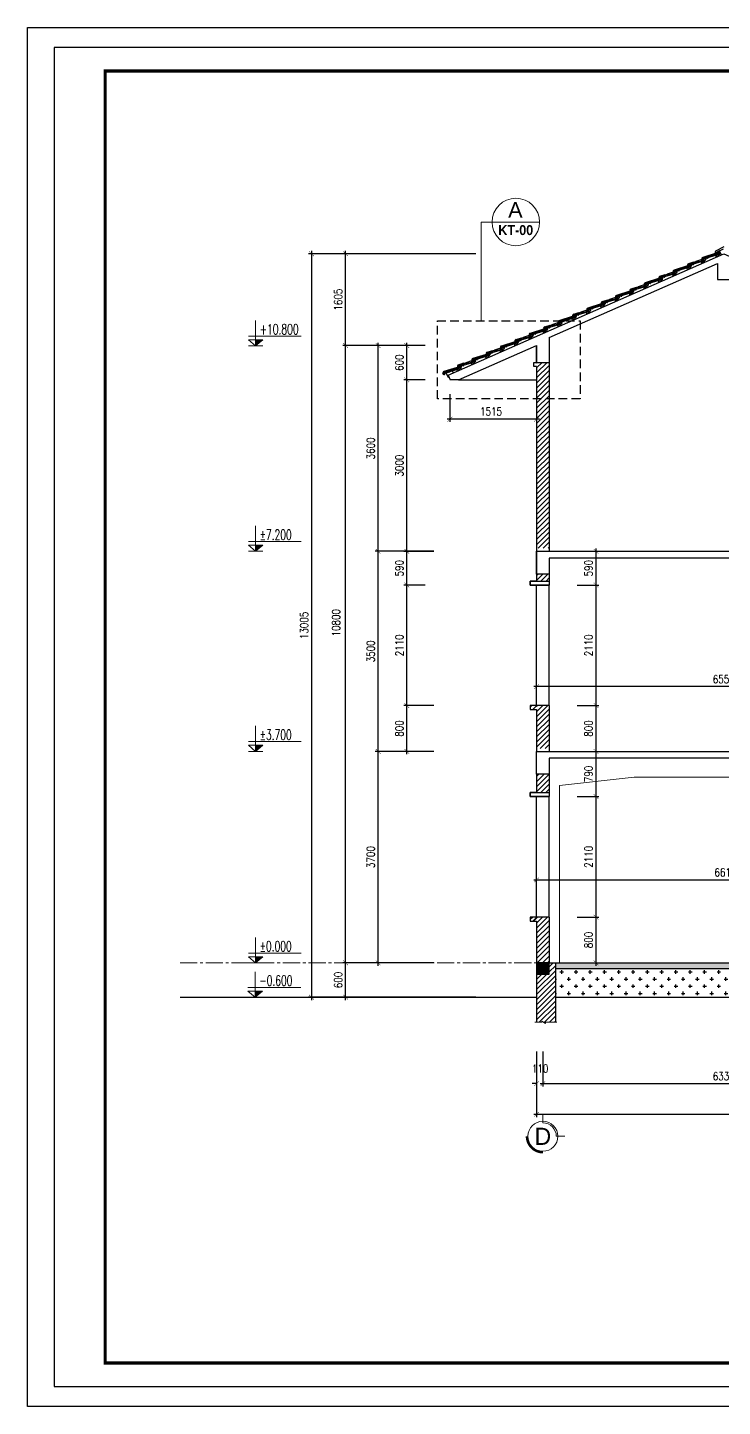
# Model space of a CAD drawing. Header units: millimetres. Extents: x -34806 to 662668, y 63228 to 99452.
# Drawn here: x 403576 to 415738, y 69332 to 93454 of the extents above; entities that cross this region are included whole.
import ezdxf
from ezdxf.enums import TextEntityAlignment as Align

# ---------------------------------------------------------------- set-up
doc = ezdxf.new("R2010")
doc.units = ezdxf.units.MM
doc.header["$LTSCALE"] = 200
doc.header["$MEASUREMENT"] = 0
doc.header["$PDMODE"] = 3
doc.header["$PDSIZE"] = 50
doc.linetypes.add('CENTER2', pattern=[1.125, 0.75, -0.125, 0.125, -0.125])
doc.linetypes.add('DASHED2', pattern=[0.375, 0.25, -0.125])
doc.layers.get('0').update_dxf_attribs({"color": 95, "linetype": 'CONTINUOUS'})
doc.layers.get('DEFPOINTS').update_dxf_attribs({"linetype": 'CONTINUOUS'})
for name, color, linetype in [('A_Walls', 1, 'CONTINUOUS'), ('DIM', 1, 'CONTINUOUS'), ('KHUNGTEN', 7, 'CONTINUOUS'), ('NET-THAY', 4, 'CONTINUOUS'), ('Net_Manh', 155, 'CONTINUOUS'), ('NOITHAT', 32, 'CONTINUOUS'), ('NT', 39, 'CONTINUOUS'), ('TEXT', 7, 'CONTINUOUS'), ('TUONG', 2, 'CONTINUOUS')]:
    doc.layers.add(name, color=color, linetype=linetype)
for name, color, linetype, lineweight in [('hacth', 251, 'CONTINUOUS', 13), ('thay', 7, 'CONTINUOUS', 18), ('tim', 254, 'CENTER2', 9)]:
    doc.layers.add(name, color=color, linetype=linetype, lineweight=lineweight)
doc.styles.add('Aria H B iso', font='VHARIALB.ttf')
doc.styles.add('Arial N  iso', font='VNARIALN.ttf')
doc.styles.add('CHU HOA Day', font='VHARIAL.ttf')
doc.styles.add('dam', font='VHAVANB.ttf', dxfattribs={"width": 0.9, "height": 450})
doc.styles.add('RomanS', font='romans.shx', dxfattribs={"width": 0.8})
doc.styles.add('Scale', font='vnsimli.shx', dxfattribs={"width": 0.65, "bigfont": 'bigfont.shx'})
doc.dimstyles.new('D1', dxfattribs={"dimtxt": 140, "dimasz": 80, "dimexe": 50, "dimexo": 0, "dimgap": 60, "dimtad": 1, "dimdec": 0, "dimzin": 0, "dimdsep": 46, "dimtxsty": 'RomanS', "dimblk1": 'ARCHTICK', "dimblk2": 'ARCHTICK', "dimsah": 1, "dimcen": 100, "dimdle": 50, "dimclrt": 7, "dimadec": 0, "dimazin": 0, "dimtfac": 0.005, "dimtdec": 0, "dimtix": 1, "dimtofl": 0, "dimtmove": 2, "dimatfit": 3, "dimldrblk": 'ARCHTICK', "dimfxl": 1, "dimtvp": 0.8, "dimtolj": 1, "dimtzin": 0, "dimarcsym": 0})
pattern_1 = [(45, (-36355.786, -336066.216), (-44.194174, 44.194174), [])]
pattern_2 = [(45, (-8110.624, -280937.32), (-44.194174, 44.194174), [])]

# ---------------------------------------------------------------- blocks, each defined once
blk = doc.blocks.new('tr')
at = {"layer": 'thay', "ltscale": 600}
for p, q in [((0, -200), (0, 0)), ((313, -513), (513, -513))]:
    blk.add_line(p, q, dxfattribs=at)
at = {"layer": 'thay', "color": 150, "ltscale": 600, "const_width": 50}
blk.add_lwpolyline([(-375, -513, 0.414214), (0, -888, 0.414214)], format="xyb", dxfattribs=at)
at = {"layer": 'thay', "ltscale": 600}
blk.add_circle((0, -513), 350, dxfattribs=at)
blk.add_arc((0, -513), 313, 0, 90, dxfattribs=at)
blk = doc.blocks.new('_ArchTick')
at = {"layer": 'DIM', "color": 150}
blk.add_lwpolyline([(0.5, 0.5, 0.133, 0, 0), (0, 0, 0, 0.133, 0), (-0.5, -0.5, 0.133, 0.133, 0)], format="xyseb", dxfattribs=at)
blk = doc.blocks.new('*D187')
at = {"layer": 'DEFPOINTS', "color": 0}
for p in [(412486, 75542), (426306, 75542), (426306, 74443)]:
    blk.add_point(p, dxfattribs=at)
at = {"layer": 'DIM', "color": 0, "lineweight": -2}
for p, q in [((412486, 75542), (412486, 74393)), ((426306, 75542), (426306, 74393)), ((412436, 74443), (426356, 74443))]:
    blk.add_line(p, q, dxfattribs=at)
at = {"layer": 'DIM', "color": 0, "lineweight": -2, "xscale": 80, "yscale": 80, "zscale": 80, "rotation": 180}
blk.add_blockref('_ArchTick', (412486, 74443), dxfattribs=at)
at = {"layer": 'DIM', "color": 0, "lineweight": -2, "xscale": 80, "yscale": 80, "zscale": 80}
blk.add_blockref('_ArchTick', (426306, 74443), dxfattribs=at)
at = {"layer": 'DIM', "color": 7, "insert": (419396, 74573), "char_height": 140, "attachment_point": 5, "style": 'RomanS'}
blk.add_mtext('\\A1;13820', dxfattribs=at)
blk = doc.blocks.new('*D188')
at = {"layer": 'DEFPOINTS', "color": 0}
for p in [(412486, 75542), (412596, 75542), (412596, 74980)]:
    blk.add_point(p, dxfattribs=at)
at = {"layer": 'DIM', "color": 0, "lineweight": -2}
for p, q in [((412486, 75542), (412486, 74930)), ((412596, 75542), (412596, 74930)), ((412486, 74980), (412406, 74980)), ((412596, 74980), (412676, 74980))]:
    blk.add_line(p, q, dxfattribs=at)
at = {"layer": 'DIM', "color": 0, "lineweight": -2, "xscale": 80, "yscale": 80, "zscale": 80}
blk.add_blockref('_ArchTick', (412486, 74980), dxfattribs=at)
at = {"layer": 'DIM', "color": 0, "lineweight": -2, "xscale": 80, "yscale": 80, "zscale": 80, "rotation": 180}
blk.add_blockref('_ArchTick', (412596, 74980), dxfattribs=at)
at = {"layer": 'DIM', "color": 7, "insert": (412548, 75242), "char_height": 140, "attachment_point": 5, "style": 'RomanS'}
blk.add_mtext('\\A1;110', dxfattribs=at)
blk = doc.blocks.new('*D191')
at = {"layer": 'DEFPOINTS', "color": 0}
for p in [(412596, 75542), (418926, 75542), (418926, 74980)]:
    blk.add_point(p, dxfattribs=at)
at = {"layer": 'DIM', "color": 0, "lineweight": -2}
for p, q in [((412596, 75542), (412596, 74930)), ((418926, 75542), (418926, 74930)), ((412546, 74980), (418976, 74980))]:
    blk.add_line(p, q, dxfattribs=at)
at = {"layer": 'DIM', "color": 0, "lineweight": -2, "xscale": 80, "yscale": 80, "zscale": 80, "rotation": 180}
blk.add_blockref('_ArchTick', (412596, 74980), dxfattribs=at)
at = {"layer": 'DIM', "color": 0, "lineweight": -2, "xscale": 80, "yscale": 80, "zscale": 80}
blk.add_blockref('_ArchTick', (418926, 74980), dxfattribs=at)
at = {"layer": 'DIM', "color": 7, "insert": (415761, 75110), "char_height": 140, "attachment_point": 5, "style": 'RomanS'}
blk.add_mtext('\\A1;6330', dxfattribs=at)
blk = doc.blocks.new('*D576')
at = {"layer": 'DEFPOINTS', "color": 0}
for p in [(419096, 78544), (412486, 78275), (419096, 78275)]:
    blk.add_point(p, dxfattribs=at)
at = {"layer": 'DIM', "color": 0, "lineweight": -2}
for p, q in [((412436, 78544), (419146, 78544)), ((412486, 78275), (412486, 78594)), ((419096, 78275), (419096, 78594))]:
    blk.add_line(p, q, dxfattribs=at)
at = {"layer": 'DIM', "color": 0, "lineweight": -2, "xscale": 80, "yscale": 80, "zscale": 80, "rotation": 180}
blk.add_blockref('_ArchTick', (412486, 78544), dxfattribs=at)
at = {"layer": 'DIM', "color": 0, "lineweight": -2, "xscale": 80, "yscale": 80, "zscale": 80}
blk.add_blockref('_ArchTick', (419096, 78544), dxfattribs=at)
at = {"layer": 'DIM', "color": 7, "insert": (415791, 78674), "char_height": 140, "attachment_point": 5, "style": 'RomanS'}
blk.add_mtext('\\A1;6610', dxfattribs=at)
blk = doc.blocks.new('*D588')
at = {"layer": 'DEFPOINTS', "color": 0}
for p in [(412486, 81925), (412486, 81715), (419036, 81715)]:
    blk.add_point(p, dxfattribs=at)
at = {"layer": 'DIM', "color": 0, "lineweight": -2}
for p, q in [((419086, 81925), (412436, 81925)), ((412486, 81715), (412486, 81975)), ((419036, 81715), (419036, 81975))]:
    blk.add_line(p, q, dxfattribs=at)
at = {"layer": 'DIM', "color": 0, "lineweight": -2, "xscale": 80, "yscale": 80, "zscale": 80, "rotation": 180}
blk.add_blockref('_ArchTick', (412486, 81925), dxfattribs=at)
at = {"layer": 'DIM', "color": 0, "lineweight": -2, "xscale": 80, "yscale": 80, "zscale": 80}
blk.add_blockref('_ArchTick', (419036, 81925), dxfattribs=at)
at = {"layer": 'DIM', "color": 7, "insert": (415761, 82055), "char_height": 140, "attachment_point": 5, "style": 'RomanS'}
blk.add_mtext('\\A1;6550', dxfattribs=at)
blk = doc.blocks.new('*D589')
at = {"layer": 'DEFPOINTS', "color": 0}
for p in [(409143, 87892), (410538, 87892), (410649, 77092)]:
    blk.add_point(p, dxfattribs=at)
at = {"layer": 'DIM', "color": 0, "lineweight": -2}
for p, q in [((410538, 87892), (409093, 87892)), ((409143, 77042), (409143, 87942)), ((410649, 77092), (409093, 77092))]:
    blk.add_line(p, q, dxfattribs=at)
at = {"layer": 'DIM', "color": 0, "lineweight": -2, "xscale": 80, "yscale": 80, "zscale": 80}
for p, rotation in [((409143, 87892), 90), ((409143, 77092), 270)]:
    blk.add_blockref('_ArchTick', p, dxfattribs=dict(at, rotation=rotation))
at = {"layer": 'DIM', "color": 7, "insert": (408975, 83042), "char_height": 140, "attachment_point": 5, "rotation": 90, "style": 'RomanS'}
blk.add_mtext('\\A1;10800', dxfattribs=at)
blk = doc.blocks.new('*D590')
at = {"layer": 'DEFPOINTS', "color": 0}
for p in [(409143, 77092), (410538, 77092), (410538, 76492)]:
    blk.add_point(p, dxfattribs=at)
at = {"layer": 'DIM', "color": 0, "lineweight": -2}
for p, q in [((410538, 77092), (409093, 77092)), ((409143, 76442), (409143, 77142)), ((410538, 76492), (409093, 76492))]:
    blk.add_line(p, q, dxfattribs=at)
at = {"layer": 'DIM', "color": 0, "lineweight": -2, "xscale": 80, "yscale": 80, "zscale": 80}
for p, rotation in [((409143, 77092), 90), ((409143, 76492), 270)]:
    blk.add_blockref('_ArchTick', p, dxfattribs=dict(at, rotation=rotation))
at = {"layer": 'DIM', "color": 7, "insert": (409013, 76792), "char_height": 140, "attachment_point": 5, "rotation": 90, "style": 'RomanS'}
blk.add_mtext('\\A1;600', dxfattribs=at)
blk = doc.blocks.new('*D591')
at = {"layer": 'DEFPOINTS', "color": 0}
for p in [(409712, 80792), (410690, 80792), (410690, 77092)]:
    blk.add_point(p, dxfattribs=at)
at = {"layer": 'DIM', "color": 0, "lineweight": -2}
for p, q in [((409712, 77042), (409712, 80842)), ((410690, 80792), (409662, 80792)), ((410690, 77092), (409662, 77092))]:
    blk.add_line(p, q, dxfattribs=at)
at = {"layer": 'DIM', "color": 0, "lineweight": -2, "xscale": 80, "yscale": 80, "zscale": 80}
for p, rotation in [((409712, 80792), 90), ((409712, 77092), 270)]:
    blk.add_blockref('_ArchTick', p, dxfattribs=dict(at, rotation=rotation))
at = {"layer": 'DIM', "color": 7, "insert": (409582, 78942), "char_height": 140, "attachment_point": 5, "rotation": 90, "style": 'RomanS'}
blk.add_mtext('\\A1;3700', dxfattribs=at)
blk = doc.blocks.new('*D592')
at = {"layer": 'DEFPOINTS', "color": 0}
for p in [(409712, 84292), (410690, 84292), (410690, 80792)]:
    blk.add_point(p, dxfattribs=at)
at = {"layer": 'DIM', "color": 0, "lineweight": -2}
for p, q in [((410690, 84292), (409662, 84292)), ((409712, 80742), (409712, 84342)), ((410690, 80792), (409662, 80792))]:
    blk.add_line(p, q, dxfattribs=at)
at = {"layer": 'DIM', "color": 0, "lineweight": -2, "xscale": 80, "yscale": 80, "zscale": 80}
for p, rotation in [((409712, 84292), 90), ((409712, 80792), 270)]:
    blk.add_blockref('_ArchTick', p, dxfattribs=dict(at, rotation=rotation))
at = {"layer": 'DIM', "color": 7, "insert": (409582, 82542), "char_height": 140, "attachment_point": 5, "rotation": 90, "style": 'RomanS'}
blk.add_mtext('\\A1;3500', dxfattribs=at)
blk = doc.blocks.new('*D593')
at = {"layer": 'DEFPOINTS', "color": 0}
for p in [(409712, 87892), (410538, 87892), (410690, 84292)]:
    blk.add_point(p, dxfattribs=at)
at = {"layer": 'DIM', "color": 0, "lineweight": -2}
for p, q in [((410538, 87892), (409662, 87892)), ((409712, 84242), (409712, 87942)), ((410690, 84292), (409662, 84292))]:
    blk.add_line(p, q, dxfattribs=at)
at = {"layer": 'DIM', "color": 0, "lineweight": -2, "xscale": 80, "yscale": 80, "zscale": 80}
for p, rotation in [((409712, 87892), 90), ((409712, 84292), 270)]:
    blk.add_blockref('_ArchTick', p, dxfattribs=dict(at, rotation=rotation))
at = {"layer": 'DIM', "color": 7, "insert": (409582, 86092), "char_height": 140, "attachment_point": 5, "rotation": 90, "style": 'RomanS'}
blk.add_mtext('\\A1;3600', dxfattribs=at)
blk = doc.blocks.new('*D594')
at = {"layer": 'DEFPOINTS', "color": 0}
for p in [(409143, 89497), (411425, 89497), (410538, 87892)]:
    blk.add_point(p, dxfattribs=at)
at = {"layer": 'DIM', "color": 0, "lineweight": -2}
for p, q in [((411425, 89497), (409093, 89497)), ((409143, 87842), (409143, 89547)), ((410538, 87892), (409093, 87892))]:
    blk.add_line(p, q, dxfattribs=at)
at = {"layer": 'DIM', "color": 0, "lineweight": -2, "xscale": 80, "yscale": 80, "zscale": 80}
for p, rotation in [((409143, 89497), 90), ((409143, 87892), 270)]:
    blk.add_blockref('_ArchTick', p, dxfattribs=dict(at, rotation=rotation))
at = {"layer": 'DIM', "color": 7, "insert": (409013, 88695), "char_height": 140, "attachment_point": 5, "rotation": 90, "style": 'RomanS'}
blk.add_mtext('\\A1;1605', dxfattribs=at)
blk = doc.blocks.new('*D595')
at = {"layer": 'DEFPOINTS', "color": 0}
for p in [(410214, 81592), (410690, 81592), (410690, 80792)]:
    blk.add_point(p, dxfattribs=at)
at = {"layer": 'DIM', "color": 0, "lineweight": -2}
for p, q in [((410690, 81592), (410164, 81592)), ((410214, 80742), (410214, 81642)), ((410690, 80792), (410164, 80792))]:
    blk.add_line(p, q, dxfattribs=at)
at = {"layer": 'DIM', "color": 0, "lineweight": -2, "xscale": 80, "yscale": 80, "zscale": 80}
for p, rotation in [((410214, 81592), 90), ((410214, 80792), 270)]:
    blk.add_blockref('_ArchTick', p, dxfattribs=dict(at, rotation=rotation))
at = {"layer": 'DIM', "color": 7, "insert": (410084, 81192), "char_height": 140, "attachment_point": 5, "rotation": 90, "style": 'RomanS'}
blk.add_mtext('\\A1;800', dxfattribs=at)
blk = doc.blocks.new('*D596')
at = {"layer": 'DEFPOINTS', "color": 0}
for p in [(410214, 83702), (410538, 83702), (410538, 81592)]:
    blk.add_point(p, dxfattribs=at)
at = {"layer": 'DIM', "color": 0, "lineweight": -2}
for p, q in [((410214, 81542), (410214, 83752)), ((410538, 83702), (410164, 83702)), ((410538, 81592), (410164, 81592))]:
    blk.add_line(p, q, dxfattribs=at)
at = {"layer": 'DIM', "color": 0, "lineweight": -2, "xscale": 80, "yscale": 80, "zscale": 80}
for p, rotation in [((410214, 83702), 90), ((410214, 81592), 270)]:
    blk.add_blockref('_ArchTick', p, dxfattribs=dict(at, rotation=rotation))
at = {"layer": 'DIM', "color": 7, "insert": (410084, 82647), "char_height": 140, "attachment_point": 5, "rotation": 90, "style": 'RomanS'}
blk.add_mtext('\\A1;2110', dxfattribs=at)
blk = doc.blocks.new('*D597')
at = {"layer": 'DEFPOINTS', "color": 0}
for p in [(410214, 84292), (410538, 84292), (410538, 83702)]:
    blk.add_point(p, dxfattribs=at)
at = {"layer": 'DIM', "color": 0, "lineweight": -2}
for p, q in [((410538, 84292), (410164, 84292)), ((410214, 83652), (410214, 84342)), ((410538, 83702), (410164, 83702))]:
    blk.add_line(p, q, dxfattribs=at)
at = {"layer": 'DIM', "color": 0, "lineweight": -2, "xscale": 80, "yscale": 80, "zscale": 80}
for p, rotation in [((410214, 84292), 90), ((410214, 83702), 270)]:
    blk.add_blockref('_ArchTick', p, dxfattribs=dict(at, rotation=rotation))
at = {"layer": 'DIM', "color": 7, "insert": (410084, 83997), "char_height": 140, "attachment_point": 5, "rotation": 90, "style": 'RomanS'}
blk.add_mtext('\\A1;590', dxfattribs=at)
blk = doc.blocks.new('*D598')
at = {"layer": 'DEFPOINTS', "color": 0}
for p in [(410214, 87292), (410538, 87292), (410690, 84291)]:
    blk.add_point(p, dxfattribs=at)
at = {"layer": 'DIM', "color": 0, "lineweight": -2}
for p, q in [((410214, 84241), (410214, 87342)), ((410538, 87292), (410164, 87292)), ((410690, 84291), (410164, 84291))]:
    blk.add_line(p, q, dxfattribs=at)
at = {"layer": 'DIM', "color": 0, "lineweight": -2, "xscale": 80, "yscale": 80, "zscale": 80}
for p, rotation in [((410214, 87292), 90), ((410214, 84291), 270)]:
    blk.add_blockref('_ArchTick', p, dxfattribs=dict(at, rotation=rotation))
at = {"layer": 'DIM', "color": 7, "insert": (410084, 85791), "char_height": 140, "attachment_point": 5, "rotation": 90, "style": 'RomanS'}
blk.add_mtext('\\A1;3000', dxfattribs=at)
blk = doc.blocks.new('cao do')
at = {"layer": 'thay'}
for p, q in [((0, 445), (0, 0)), ((798, 170), (-128, 170)), ((0, 0), (-128, 106)), ((128, 106), (-128, 106)), ((0, 0), (128, 106))]:
    blk.add_line(p, q, dxfattribs=at)
at = {"layer": 'thay', "ltscale": 600}
blk.add_line((128, 0), (-128, 0), dxfattribs=at)
at = {"layer": 'thay', "color": 150, "ltscale": 600}
blk.add_solid([(0, 0), (0, 106), (128, 106)], dxfattribs=at)
at = {"layer": 'TEXT', "style": 'Arial N  iso'}
blk.add_attdef('%%P0.000', text='', height=200, dxfattribs=at).set_placement((70, 290), align=Align.MIDDLE_LEFT)
blk = doc.blocks.new('*D599')
at = {"layer": 'DEFPOINTS', "color": 0}
for p in [(410214, 87892), (410538, 87892), (410538, 87292)]:
    blk.add_point(p, dxfattribs=at)
at = {"layer": 'DIM', "color": 0, "lineweight": -2}
for p, q in [((410538, 87892), (410164, 87892)), ((410214, 87242), (410214, 87942)), ((410538, 87292), (410164, 87292))]:
    blk.add_line(p, q, dxfattribs=at)
at = {"layer": 'DIM', "color": 0, "lineweight": -2, "xscale": 80, "yscale": 80, "zscale": 80}
for p, rotation in [((410214, 87892), 90), ((410214, 87292), 270)]:
    blk.add_blockref('_ArchTick', p, dxfattribs=dict(at, rotation=rotation))
at = {"layer": 'DIM', "color": 7, "insert": (410084, 87592), "char_height": 140, "attachment_point": 5, "rotation": 90, "style": 'RomanS'}
blk.add_mtext('\\A1;600', dxfattribs=at)
blk = doc.blocks.new('*D603')
at = {"layer": 'DEFPOINTS', "color": 0}
for p in [(413194, 81592), (413526, 81592), (413194, 80792)]:
    blk.add_point(p, dxfattribs=at)
at = {"layer": 'DIM', "color": 0, "lineweight": -2}
for p, q in [((413194, 81592), (413576, 81592)), ((413526, 80742), (413526, 81642)), ((413194, 80792), (413576, 80792))]:
    blk.add_line(p, q, dxfattribs=at)
at = {"layer": 'DIM', "color": 0, "lineweight": -2, "xscale": 80, "yscale": 80, "zscale": 80}
for p, rotation in [((413526, 81592), 90), ((413526, 80792), 270)]:
    blk.add_blockref('_ArchTick', p, dxfattribs=dict(at, rotation=rotation))
at = {"layer": 'DIM', "color": 7, "insert": (413396, 81192), "char_height": 140, "attachment_point": 5, "rotation": 90, "style": 'RomanS'}
blk.add_mtext('\\A1;800', dxfattribs=at)
blk = doc.blocks.new('*D604')
at = {"layer": 'DEFPOINTS', "color": 0}
for p in [(413194, 83702), (413526, 83702), (413194, 81592)]:
    blk.add_point(p, dxfattribs=at)
at = {"layer": 'DIM', "color": 0, "lineweight": -2}
for p, q in [((413526, 81542), (413526, 83752)), ((413194, 83702), (413576, 83702)), ((413194, 81592), (413576, 81592))]:
    blk.add_line(p, q, dxfattribs=at)
at = {"layer": 'DIM', "color": 0, "lineweight": -2, "xscale": 80, "yscale": 80, "zscale": 80}
for p, rotation in [((413526, 83702), 90), ((413526, 81592), 270)]:
    blk.add_blockref('_ArchTick', p, dxfattribs=dict(at, rotation=rotation))
at = {"layer": 'DIM', "color": 7, "insert": (413396, 82647), "char_height": 140, "attachment_point": 5, "rotation": 90, "style": 'RomanS'}
blk.add_mtext('\\A1;2110', dxfattribs=at)
blk = doc.blocks.new('*D605')
at = {"layer": 'DEFPOINTS', "color": 0}
for p in [(413180, 84292), (413526, 84292), (413194, 83702)]:
    blk.add_point(p, dxfattribs=at)
at = {"layer": 'DIM', "color": 0, "lineweight": -2}
for p, q in [((413180, 84292), (413576, 84292)), ((413526, 83652), (413526, 84342)), ((413194, 83702), (413576, 83702))]:
    blk.add_line(p, q, dxfattribs=at)
at = {"layer": 'DIM', "color": 0, "lineweight": -2, "xscale": 80, "yscale": 80, "zscale": 80}
for p, rotation in [((413526, 84292), 90), ((413526, 83702), 270)]:
    blk.add_blockref('_ArchTick', p, dxfattribs=dict(at, rotation=rotation))
at = {"layer": 'DIM', "color": 7, "insert": (413396, 83997), "char_height": 140, "attachment_point": 5, "rotation": 90, "style": 'RomanS'}
blk.add_mtext('\\A1;590', dxfattribs=at)
blk = doc.blocks.new('*D610')
at = {"layer": 'DEFPOINTS', "color": 0}
for p in [(413194, 77892), (413526, 77892), (413194, 77092)]:
    blk.add_point(p, dxfattribs=at)
at = {"layer": 'DIM', "color": 0, "lineweight": -2}
for p, q in [((413526, 77042), (413526, 77942)), ((413194, 77892), (413576, 77892)), ((413194, 77092), (413576, 77092))]:
    blk.add_line(p, q, dxfattribs=at)
at = {"layer": 'DIM', "color": 0, "lineweight": -2, "xscale": 80, "yscale": 80, "zscale": 80}
for p, rotation in [((413526, 77892), 90), ((413526, 77092), 270)]:
    blk.add_blockref('_ArchTick', p, dxfattribs=dict(at, rotation=rotation))
at = {"layer": 'DIM', "color": 7, "insert": (413396, 77492), "char_height": 140, "attachment_point": 5, "rotation": 90, "style": 'RomanS'}
blk.add_mtext('\\A1;800', dxfattribs=at)
blk = doc.blocks.new('*D611')
at = {"layer": 'DEFPOINTS', "color": 0}
for p in [(413194, 80002), (413526, 80002), (413194, 77892)]:
    blk.add_point(p, dxfattribs=at)
at = {"layer": 'DIM', "color": 0, "lineweight": -2}
for p, q in [((413194, 80002), (413576, 80002)), ((413526, 77842), (413526, 80052)), ((413194, 77892), (413576, 77892))]:
    blk.add_line(p, q, dxfattribs=at)
at = {"layer": 'DIM', "color": 0, "lineweight": -2, "xscale": 80, "yscale": 80, "zscale": 80}
for p, rotation in [((413526, 80002), 90), ((413526, 77892), 270)]:
    blk.add_blockref('_ArchTick', p, dxfattribs=dict(at, rotation=rotation))
at = {"layer": 'DIM', "color": 7, "insert": (413396, 78947), "char_height": 140, "attachment_point": 5, "rotation": 90, "style": 'RomanS'}
blk.add_mtext('\\A1;2110', dxfattribs=at)
blk = doc.blocks.new('*D612')
at = {"layer": 'DEFPOINTS', "color": 0}
for p in [(413180, 80792), (413526, 80792), (413194, 80002)]:
    blk.add_point(p, dxfattribs=at)
at = {"layer": 'DIM', "color": 0, "lineweight": -2}
for p, q in [((413526, 79952), (413526, 80842)), ((413180, 80792), (413576, 80792)), ((413194, 80002), (413576, 80002))]:
    blk.add_line(p, q, dxfattribs=at)
at = {"layer": 'DIM', "color": 0, "lineweight": -2, "xscale": 80, "yscale": 80, "zscale": 80}
for p, rotation in [((413526, 80792), 90), ((413526, 80002), 270)]:
    blk.add_blockref('_ArchTick', p, dxfattribs=dict(at, rotation=rotation))
at = {"layer": 'DIM', "color": 7, "insert": (413396, 80397), "char_height": 140, "attachment_point": 5, "rotation": 90, "style": 'RomanS'}
blk.add_mtext('\\A1;790', dxfattribs=at)
blk = doc.blocks.new('*D812')
at = {"layer": 'DEFPOINTS', "color": 0}
for p in [(410970, 87040), (410970, 86605), (412486, 86796)]:
    blk.add_point(p, dxfattribs=at)
at = {"layer": 'DIM', "color": 0, "lineweight": -2}
for p, q in [((410970, 87040), (410970, 86555)), ((412536, 86605), (410920, 86605)), ((412486, 86796), (412486, 86555))]:
    blk.add_line(p, q, dxfattribs=at)
at = {"layer": 'DIM', "color": 0, "lineweight": -2, "xscale": 80, "yscale": 80, "zscale": 80, "rotation": 180}
blk.add_blockref('_ArchTick', (410970, 86605), dxfattribs=at)
at = {"layer": 'DIM', "color": 0, "lineweight": -2, "xscale": 80, "yscale": 80, "zscale": 80}
blk.add_blockref('_ArchTick', (412486, 86605), dxfattribs=at)
at = {"layer": 'DIM', "color": 7, "insert": (411689, 86738), "char_height": 140, "attachment_point": 5, "style": 'RomanS'}
blk.add_mtext('\\A1;1515', dxfattribs=at)
blk = doc.blocks.new('ngoi-tay')
at = {"color": 34}
for p, q in [((-73621, 12589), (-73849, 12499)), ((-73580, 12594), (-73845, 12490)), ((-73583, 12588), (-73845, 12485)), ((-73826, 12476), (-73581, 12573)), ((-73597, 12599), (-73609, 12595)), ((-73603, 12594), (-73551, 12614)), ((-73567, 12580), (-73560, 12583)), ((-73546, 12602), (-73551, 12614)), ((-74003, 12406), (-74092, 12370)), ((-74060, 12365), (-74013, 12384)), ((-74001, 12374), (-73904, 12412)), ((-73862, 12467), (-73863, 12467)), ((-73857, 12451), (-73863, 12467)), ((-73856, 12451), (-73862, 12467)), ((-73856, 12451), (-73859, 12484)), ((-73856, 12451), (-73857, 12451)), ((-73857, 12451), (-73855, 12446)), ((-73851, 12445), (-73847, 12446)), ((-73846, 12449), (-73849, 12485))]:
    blk.add_line(p, q, dxfattribs=at)
at = {"color": 9}
blk.add_line((-73903, 12424), (-73819, 12457), dxfattribs=at)
at = {"color": 34}
for points in [[(-73855, 12495), (-73603, 12594, 0.414214), (-73602, 12595, -0.414214), (-73602, 12597)], [(-73571, 12610), (-73597, 12599, 1)], [(-73560, 12583), (-73558, 12577, -0.414214), (-73559, 12573), (-73573, 12568, -0.300021), (-73577, 12569), (-73581, 12573)], [(-73568, 12577), (-73569, 12572, -0.31059), (-73571, 12569, -1.592487)], [(-73847, 12446), (-73834, 12451, 0.306678), (-73831, 12456), (-73829, 12472, -0.306678), (-73826, 12476)], [(-73846, 12449, -0.25674), (-73829, 12470)], [(-73802, 12455), (-73800, 12449, -0.414214), (-73802, 12445), (-73816, 12440, -0.300021), (-73819, 12440), (-73823, 12444)]]:
    blk.add_lwpolyline(points, format="xyb", dxfattribs=at)
at = {"color": 9}
for points in [[(-73615, 12526), (-73626, 12548), (-73582, 12572), (-73570, 12550)], [(-73858, 12398), (-73869, 12420), (-73825, 12443), (-73813, 12421)]]:
    blk.add_lwpolyline(points, close=True, dxfattribs=at)
at = {"color": 34}
for points in [[(-73552, 12616), (-73602, 12597)], [(-73597, 12599), (-73571, 12610)], [(-73570, 12609), (-73566, 12600), (-73580, 12594), (-73583, 12588)], [(-73864, 12460), (-73966, 12420)], [(-73868, 12459), (-73864, 12439)], [(-73798, 12486), (-73828, 12474)]]:
    blk.add_lwpolyline(points, dxfattribs=at)
at = {"color": 9}
for points in [[(-74056, 12363, 0.03122), (-74078, 12371, 0.652394), (-74105, 12339), (-74106, 12338), (-74104, 12334, -0.414214), (-74102, 12333, 0.414214), (-74100, 12332), (-74095, 12334, 0.414214), (-74094, 12336), (-74097, 12345, -0.58715), (-74080, 12361, -0.037186), (-74057, 12352), (-74015, 12368, -0.414214), (-74009, 12366, 0.414214), (-74002, 12363, 0.414214), (-74000, 12369, -0.162278), (-74000, 12385), (-73998, 12392, -0.162278), (-73990, 12400)], [(-74014, 12380), (-74003, 12406), (-73966, 12420, -0.162278), (-73903, 12424, -3.222119)], [(-73990, 12400), (-73962, 12411, -0.176175), (-73904, 12412), (-73811, 12449, -0.414214), (-73810, 12452), (-73802, 12455, -0.327197), (-73788, 12474), (-73791, 12481), (-73792, 12481), (-73795, 12488), (-73798, 12486, 0.414214), (-73801, 12480, -1), (-73806, 12478, 0.783018), (-73815, 12477), (-73819, 12457)]]:
    blk.add_lwpolyline(points, format="xyb", dxfattribs=at)
blk.add_lwpolyline([(-74014, 12380), (-74056, 12363)], dxfattribs=at)
at = {"color": 34}
for centre, radius, start, end in [((-73567, 12578), 2, 111.4771, 201.4771), ((-73540, 12583), 20.2, 108.2652, 180.7368), ((-73842, 12477), 23, 114.3308, 206.1105), ((-73844, 12485), 15, 111.4771, 186.7336), ((-73855, 12445), 1, 21.4771, 111.4771), ((-73852, 12446), 2, 201.4771, 291.4771), ((-73844, 12485), 5, 111.4771, 186.7336), ((-73843, 12480), 5, 111.4771, 186.7336), ((-73848, 12448), 2, 291.4771, 21.4771), ((-73771, 12492), 5, 21.4771, 111.4771), ((-73762, 12496), 5, 201.4771, 291.4771), ((-73762, 12496), 5, 291.4771, 21.4771), ((-73734, 12507), 25, 189.9402, 201.4771)]:
    blk.add_arc(centre, radius, start, end, dxfattribs=at)
blk = doc.blocks.new('*D919')
at = {"layer": 'DEFPOINTS', "color": 0}
for p in [(411425, 89497), (408546, 76492), (411425, 76492)]:
    blk.add_point(p, dxfattribs=at)
at = {"layer": 'DIM', "color": 0, "lineweight": -2}
for p, q in [((411425, 89497), (408496, 89497)), ((408546, 89547), (408546, 76442)), ((411425, 76492), (408496, 76492))]:
    blk.add_line(p, q, dxfattribs=at)
at = {"layer": 'DIM', "color": 0, "lineweight": -2, "xscale": 80, "yscale": 80, "zscale": 80}
for p, rotation in [((408546, 89497), 90), ((408546, 76492), 270)]:
    blk.add_blockref('_ArchTick', p, dxfattribs=dict(at, rotation=rotation))
at = {"layer": 'DIM', "color": 7, "insert": (408416, 82995), "char_height": 140, "attachment_point": 5, "rotation": 90, "style": 'RomanS'}
blk.add_mtext('\\A1;13005', dxfattribs=at)
blk = doc.blocks.new('khung')
at = {"layer": 'DEFPOINTS', "color": 8}
blk.add_lwpolyline([(0, 0), (31503, 0), (31503, 22275), (0, 22275)], close=True, dxfattribs=at)
at = {"layer": 'KHUNGTEN', "color": 4, "const_width": 54.3}
blk.add_lwpolyline([(848, 388), (31117, 388), (31117, 21887), (848, 21887)], close=True, dxfattribs=at)

msp = doc.modelspace()

# ---------------------------------------------------------------- hatches: boundary and pattern name
h = msp.add_hatch()
h.set_pattern_fill('ANSI31', color=256, scale=15, angle=180, style=0)
h.set_pattern_definition([(225, (-8110.6244, -197493.4991), (1.325825215, -1.325825215), [])])
h.paths.add_polyline_path([(412705.6, 77092.3), (412485.6, 77092.3), (412485.6, 76892.3), (412705.6, 76892.3)])
h.paths.add_polyline_path([(418985.6, 77092.3), (418765.6, 77092.3), (418765.6, 76892.3), (418985.6, 76892.3)])
h.paths.add_polyline_path([(420305.6, 77092.3), (420085.6, 77092.3), (420085.6, 76892.3), (420305.6, 76892.3)])
at = {"layer": 'Net_Manh'}
h = msp.add_hatch(dxfattribs=at)
h.set_pattern_fill('ANSI31', color=256, scale=500, style=0)
h.set_pattern_definition([(45, (-36355.786, -336061.216), (-44.194174, 44.194174), [])])
h.paths.add_polyline_path([(412705.6, 87597.1), (412485.6, 87597.1), (412485.6, 84347.3), (412705.6, 84347.3)])
h = msp.add_hatch(dxfattribs=at)
h.set_pattern_fill('ANSI31', color=256, scale=500, style=0)
h.set_pattern_definition(pattern_1)
h.paths.add_polyline_path([(412705.6, 81592.3), (412485.6, 81592.3), (412485.6, 80842.3), (412705.6, 80842.3)])
h.paths.add_polyline_path([(412705.6, 83892.3), (412485.6, 83892.3), (412485.6, 83772.3), (412705.6, 83772.3)])
h = msp.add_hatch(dxfattribs=at)
h.set_pattern_fill('ANSI31', color=256, scale=500, style=0)
h.set_pattern_definition(pattern_2)
h.paths.add_polyline_path([(412485.6, 81592.3), (412375.6, 81592.3), (412375.6, 81522.3), (412485.6, 81522.3)])
h = msp.add_hatch(dxfattribs=at)
h.set_pattern_fill('ANSI31', color=256, scale=500, style=0)
h.set_pattern_definition(pattern_2)
h.paths.add_polyline_path([(412705.6, 80392.3), (412595.6, 80392.3), (412595.6, 80072.3), (412705.6, 80072.3)])
h.paths.add_polyline_path([(412595.6, 80392.3), (412485.6, 80392.3), (412485.6, 80072.3), (412595.6, 80072.3)])
h.paths.add_polyline_path([(412595.6, 77892.3), (412375.6, 77892.3), (412375.6, 77822.3), (412485.6, 77822.3), (412485.6, 77092.3), (412595.6, 77092.3)])
h.paths.add_polyline_path([(412705.6, 77892.3), (412595.6, 77892.3), (412595.6, 77092.3), (412705.6, 77092.3)])
h = msp.add_hatch(dxfattribs=at)
h.set_pattern_fill('ANSI31', color=256, scale=500, style=0)
h.set_pattern_definition([(45, (-8110.624, -284637.32), (-44.194174, 44.194174), [])])
h.paths.add_polyline_path([(412485.6, 77892.3), (412375.6, 77892.3), (412375.6, 77822.3), (412485.6, 77822.3)])
h = msp.add_hatch(dxfattribs=at)
h.set_pattern_fill('ANSI31', color=256, scale=500, style=0)
h.set_pattern_definition(pattern_1)
h.paths.add_polyline_path([(412815.6, 77092.3), (412705.6, 77092.3), (412705.6, 76892.3), (412485.6, 76892.3), (412485.6, 76492.3), (412815.6, 76492.3)])
h.paths.add_polyline_path([(412815.6, 76492.3), (412485.6, 76492.3), (412485.6, 76053.2), (412578.9, 76053.2), (412578.9, 76071.9), (412640, 76031.2), (412640, 76053.5), (412815.6, 76053.5)])
h = msp.add_hatch(dxfattribs=at)
h.set_pattern_fill('BT-01', color=256, scale=20, style=0, pattern_type=2)
h.set_pattern_definition([(50, (-36355.79, -336066.22), (143.452037, -12.550427), [15, -165]), (355, (-36355.79, -336066.22), (-27.750267, 150.438427), [12, -132]), (100.4514, (-36343.83, -336067.26), (115.701876, 137.887908), [12.748038, -140.228422]), (46.1842, (-36355.79, -336026.22), (213.44821, -33.103803), [22.5, -247.5]), (96.6356, (-36338, -336028.97), (186.93254, 194.823574), [19.12206, -210.3426]), (351.1842, (-36355.79, -336026.22), (186.93239, 194.82372), [18, -198]), (21, (-36335.79, -336036.22), (119.38141, -80.523778), [15, -165]), (326, (-36335.79, -336036.22), (48.663066, 145.03001), [12, -132]), (71.4514, (-36325.84, -336042.93), (168.044526, 64.5061), [12.748038, -140.228422]), (37.5, (-36355.786, -336066.216), (2.431971, 66.5787708), [0, -130.4, 0, -134, 0, -132.5]), (7.5, (-36355.79, -336066.216), (52.6139075, 78.882342), [0, -76.4, 0, -127.4, 0, -50.5]), (327.5, (-36400.386, -336066.216), (106.7644872, -4.5109743), [0, -50, 0, -156, 0, -207]), (317.5, (-36420.39, -336066.22), (116.637234, 20.020996), [0, -65, 0, -103.6, 0, -147]), (45, (-36355.79, -336066.216), (-60.104076, 60.104076), []), (45, (-36355.79, -336041.716), (-60.104076, 60.104076), [])])
h.paths.add_polyline_path([(412705.6, 77092.3), (412485.6, 77092.3), (412485.6, 76892.3), (412705.6, 76892.3)])
h.paths.add_polyline_path([(418985.6, 77092.3), (418765.6, 77092.3), (418765.6, 76892.3), (418985.6, 76892.3)])
h = msp.add_hatch(dxfattribs=at)
h.set_pattern_fill('AR-CONC', color=256, scale=20, style=0)
h.set_pattern_definition([(50, (-36355.79, -336066.22), (143.452037, -12.550427), [15, -165]), (355, (-36355.79, -336066.22), (-27.750267, 150.438427), [12, -132]), (100.4514, (-36343.83, -336067.26), (115.701876, 137.887908), [12.748038, -140.228422]), (46.1842, (-36355.79, -336026.22), (213.44821, -33.103803), [22.5, -247.5]), (96.6356, (-36338, -336028.97), (186.93254, 194.823574), [19.12206, -210.3426]), (351.1842, (-36355.79, -336026.22), (186.93239, 194.82372), [18, -198]), (21, (-36335.79, -336036.22), (119.38141, -80.523778), [15, -165]), (326, (-36335.79, -336036.22), (48.663066, 145.03001), [12, -132]), (71.4514, (-36325.84, -336042.93), (168.044526, 64.5061), [12.748038, -140.228422]), (37.5, (-36355.786, -336066.216), (2.431971, 66.5787708), [0, -130.4, 0, -134, 0, -132.5]), (7.5, (-36355.79, -336066.216), (52.6139075, 78.882342), [0, -76.4, 0, -127.4, 0, -50.5]), (327.5, (-36400.386, -336066.216), (106.7644872, -4.5109743), [0, -50, 0, -156, 0, -207]), (317.5, (-36420.39, -336066.22), (116.637234, 20.020996), [0, -65, 0, -103.6, 0, -147])])
h.paths.add_polyline_path([(418765.6, 77092.3), (412815.6, 77092.3), (412815.6, 76992.3), (418765.6, 76992.3)])
h.paths.add_polyline_path([(420100.6, 77092.3), (419095.6, 77092.3), (419095.6, 76992.3), (420100.6, 76992.3)])
h = msp.add_hatch(dxfattribs=at)
h.set_pattern_fill('CROSS', color=256, scale=500, style=0)
h.set_pattern_definition([(0, (-36355.79, -336066.22), (125, 125), [62.5, -187.5]), (90, (-36324.54, -336097.47), (-125, 125), [62.5, -187.5])])
h.paths.add_polyline_path([(418765.6, 76992.3), (412815.6, 76992.3), (412815.6, 76492.3), (418755.6, 76492.3), (418765.6, 76492.3)])
h.paths.add_polyline_path([(420100.6, 76992.3), (419095.6, 76992.3), (419095.6, 76492.3), (420100.6, 76492.3)])

# ---------------------------------------------------------------- linework, layer by layer
for p, q in [((415704.2, 89510.1), (415718.3, 89477.9)), ((410897.9, 87414.5), (411010.8, 87450.6)), ((411120.7, 87291.7), (412485.6, 87291.7))]:
    msp.add_line(p, q)
at = {"color": 34}
for p, q in [((410847.8, 87404.9), (410846.8, 87404.6)), ((410851.9, 87388.4), (410846.8, 87404.6)), ((410852.9, 87388.7), (410847.8, 87404.9)), ((410853.1, 87388.8), (410851.9, 87388.4)), ((410851.9, 87388.4), (410853.4, 87383.6)), ((410853.1, 87388.8), (410852.9, 87421)), ((410857.1, 87381.7), (410861.9, 87383.2)), ((410863.2, 87385.7), (410862.9, 87421.5)), ((411097.1, 87509), (410863.4, 87436)), ((411138.3, 87511.3), (410866.4, 87426.5)), ((411135, 87505.1), (410866.6, 87421.3)), ((410885, 87411.3), (411136.6, 87489.9)), ((411121.8, 87517.7), (411110.3, 87514.1)), ((411115.9, 87512.7), (411169.3, 87529.4)), ((411150.3, 87496.2), (411158, 87498.6)), ((411173.2, 87517), (411169.3, 87529.4))]:
    msp.add_line(p, q, dxfattribs=at)
msp.add_lwpolyline([(403576.4, 93454.3), (437401.9, 93454.3), (437401.9, 69332.3), (403576.4, 69332.3)], close=True)
for points in [[(410856.9, 87431.9), (411115.9, 87512.7, 0.4142136), (411116.5, 87514, -0.4142136), (411117.2, 87515.2)], [(410861.9, 87383.2), (410874.9, 87387.2, 0.3066784), (410878.4, 87391.6), (410881.5, 87406.9, -0.3066784), (410885, 87411.3)], [(410863.2, 87385.7, -0.2567399), (410881.1, 87405)], [(411149.3, 87526.3), (411121.8, 87517.7, 1)], [(411158, 87498.6), (411159.8, 87492.9, -0.4142136), (411157.8, 87489.1), (411143.4, 87484.7, -0.3000211), (411140.3, 87485.6), (411136.6, 87489.9)], [(411149, 87493.7), (411148.6, 87488.4, -0.3105898), (411146.3, 87485.6, -1.5924874)]]:
    msp.add_lwpolyline(points, format="xyb", dxfattribs=at)
for points in [[(410913.1, 87419.3), (410882.6, 87409.7)], [(411167.8, 87531), (411117.2, 87515.2)], [(411121.8, 87517.7), (411149.3, 87526.3)], [(411149.6, 87525.3), (411152.6, 87515.8), (411138.3, 87511.3), (411135, 87505.1)]]:
    msp.add_lwpolyline(points, dxfattribs=at)
at = {"color": 9}
msp.add_lwpolyline([(411099.3, 87446.1), (411089.2, 87469), (411135, 87489.1), (411145, 87466.3)], close=True, dxfattribs=at)
at = {"color": 34}
for centre, radius, start, end in [((410869.1, 87413.5), 23, 110.18706, 201.96676), ((410867.9, 87421.7), 15, 107.33339, 182.58983), ((410853.7, 87382.7), 1, 17.33339, 107.33339), ((410856.5, 87383.6), 2, 197.33339, 287.33339), ((410861.3, 87385.1), 2, 287.33339, 17.33339), ((410867.9, 87421.7), 5, 107.33339, 182.58983), ((410868.1, 87416.5), 5, 107.33339, 182.58983), ((410940.5, 87423.4), 5, 17.33339, 107.33339), ((410950, 87426.4), 5, 197.33339, 287.33339), ((410950, 87426.4), 5, 287.33339, 17.33339), ((410978.7, 87435.3), 25, 185.79644, 197.33339), ((411150.9, 87494.3), 2, 107.33339, 197.33339), ((411178.1, 87497.4), 20.2, 104.12142, 176.5931)]:
    msp.add_arc(centre, radius, start, end, dxfattribs=at)
at = {"layer": 'A_Walls'}
for p, q in [((406245.4, 76492.3), (412485.6, 76492.3)), ((412815.6, 76492.3), (418765.6, 76492.3))]:
    msp.add_line(p, q, dxfattribs=at)
at = {"layer": 'DEFPOINTS', "linetype": 'DASHED2', "ltscale": 3}
msp.add_lwpolyline([(413246.9, 86958.9), (410749.1, 86958.9), (410749.1, 88321.1), (413246.9, 88321.1)], close=True, dxfattribs=at)
at = {"layer": 'NET-THAY'}
for p, q in [((412485.6, 81592.3), (412485.6, 83702.3)), ((412705.6, 81592.3), (412705.6, 83702.3)), ((412485.6, 77892.3), (412485.6, 80002.3)), ((412705.6, 77892.3), (412705.6, 80002.3))]:
    msp.add_line(p, q, dxfattribs=at)
at = {"layer": 'NOITHAT'}
msp.add_lwpolyline([(415760.7, 89617.4), (415619.7, 89543.5, 0.399278), (415610.1, 89515.2), (415620.4, 89497.3), (415645.6, 89507.7), (415642.2, 89514.6, -0.4219625), (415647.1, 89528.7), (415757.7, 89584.9)], format="xyb", dxfattribs=at)
at = {"layer": 'thay'}
for p, q in [((412538.6, 90053), (411707, 90053)), ((412485.6, 76492.3), (410951.5, 76492.3))]:
    msp.add_line(p, q, dxfattribs=at)
for points in [[(411515.1, 88321.1), (411515.1, 90053), (412538.6, 90053)], [(418695.6, 77092.3), (418695.6, 80192.3), (417305.6, 80342.3), (414195.6, 80342.3), (412885.6, 80192.3), (412885.6, 77092.3)], [(412452.8, 76053.2), (412578.9, 76053.2), (412578.9, 76071.9), (412640, 76031.2), (412640, 76053.5), (412840.9, 76053.5)]]:
    msp.add_lwpolyline(points, dxfattribs=at)
msp.add_circle((412122.8, 90053), 415.8, dxfattribs=at)
at = {"layer": 'tim', "linetype": 'CENTER2', "ltscale": 2}
msp.add_line((406245.4, 77092.3), (433056.5, 77092.3), dxfattribs=at)
at = {"layer": 'TUONG'}
for p, q in [((412485.6, 87892.1), (412485.6, 87597.1)), ((412485.8, 87597.1), (412485.6, 87892.1)), ((412485.6, 87892.1), (412485.6, 87597.1)), ((412705.6, 88032.6), (412705.6, 84292.3)), ((412485.6, 87597.1), (412705.6, 87597.1)), ((412485.6, 87597.1), (412705.6, 87597.1)), ((412705.6, 87577.1), (412705.6, 86997.7)), ((410935.2, 87374), (410971.5, 87291.7)), ((411010.8, 87450.6), (411026.8, 87414.2)), ((412485.6, 87527.1), (412485.6, 84292.3)), ((412485.6, 87527.1), (412485.6, 87097.7)), ((411120.7, 87291.7), (410971.5, 87291.7)), ((412485.6, 84292.3), (412485.6, 83772.3)), ((412705.6, 83892.3), (412705.6, 83702.3)), ((412705.6, 81592.3), (412705.6, 80792.3)), ((412485.6, 81522.3), (412485.6, 80792.3)), ((412485.6, 80392.3), (412485.6, 80072.3)), ((412705.6, 80392.3), (412705.6, 80002.3)), ((412485.6, 77822.3), (412485.6, 77092.3)), ((412705.6, 77892.3), (412705.6, 77092.3)), ((412485.6, 77092.3), (412485.6, 76053.2)), ((412485.6, 77092.3), (420305.6, 77092.3)), ((412815.6, 77092.3), (412815.6, 76053.2)), ((412815.6, 76992.3), (418765.6, 76992.3)), ((412815.6, 76492.3), (418755.6, 76492.3))]:
    msp.add_line(p, q, dxfattribs=at)
for points in [[(410935.2, 87374), (415760.6, 89496.6), (420586, 87374)], [(412705.6, 88032.6), (415650.6, 89328)], [(415650.6, 89328), (415650.6, 89047.3), (415870.6, 89047.3), (415870.6, 89328)], [(411120.7, 87291.7), (412485.6, 87892.1)], [(412485.6, 87527.1), (412435.6, 87527.1), (412435.6, 87597.1), (412485.6, 87597.1)], [(412485.6, 87527.1), (412435.6, 87527.1), (412435.6, 87597.1), (412485.6, 87597.1)], [(410897.9, 87414.5), (410935.7, 87335.7), (410949.4, 87341.7)], [(412485.6, 84292.3), (419035.6, 84292.3), (419035.6, 84273.8), (420085.6, 84273.8), (420085.6, 84292.3), (420305.6, 84292.3), (420305.6, 83892.3), (420085.6, 83892.3), (420085.6, 84164.8), (419035.6, 84164.8), (419035.6, 83892.3), (418815.6, 83892.3), (418815.6, 84172.3), (415900.6, 84172.3), (415900.6, 84172.3), (415680.6, 84172.3), (415680.6, 84172.3), (412705.6, 84172.3), (412705.6, 83892.3), (412485.6, 83892.3), (412485.6, 84292.3)], [(412485.6, 83772.3), (412375.6, 83772.3), (412375.6, 83702.3), (412705.6, 83702.3)], [(412705.6, 81592.3), (412375.6, 81592.3), (412375.6, 81522.3), (412485.6, 81522.3)], [(412485.6, 80792.3), (419035.6, 80792.3), (419035.6, 80773.8), (420085.6, 80773.8), (420085.6, 80792.3), (420305.6, 80792.3), (420305.6, 80392.3), (420085.6, 80392.3), (420085.6, 80664.8), (419035.6, 80664.8), (419035.6, 80392.3), (418815.6, 80392.3), (418815.6, 80672.3), (415900.6, 80672.3), (415900.6, 80672.3), (415680.6, 80672.3), (415680.6, 80672.3), (412705.6, 80672.3), (412705.6, 80392.3), (412485.6, 80392.3), (412485.6, 80792.3)], [(412485.6, 80072.3), (412375.6, 80072.3), (412375.6, 80002.3), (412705.6, 80002.3)], [(412705.6, 77892.3), (412375.6, 77892.3), (412375.6, 77822.3), (412485.6, 77822.3)]]:
    msp.add_lwpolyline(points, dxfattribs=at)
for points in [[(412375.6, 83772.3), (412705.6, 83772.3), (412705.6, 83702.3), (412375.6, 83702.3)], [(412375.6, 80072.3), (412705.6, 80072.3), (412705.6, 80002.3), (412375.6, 80002.3)], [(412705.6, 77092.3), (412485.6, 77092.3), (412485.6, 76892.3), (412705.6, 76892.3)]]:
    msp.add_lwpolyline(points, close=True, dxfattribs=at)

# ---------------------------------------------------------------- block references
at = {"layer": 'DIM', "linetype": 'Continuous'}
ref = msp.add_blockref('cao do', (407568.6, 87887.1), dxfattribs=at)
ref.add_attrib('%%P0.000', '+10.800', dxfattribs={"layer": 'TEXT', "height": 180, "style": 'Scale', "width": 0.65}).set_placement((407638.1, 88177.1), align=Align.MIDDLE_LEFT)
ref = msp.add_blockref('cao do', (407568.6, 84292.3), dxfattribs=at)
ref.add_attrib('%%P0.000', '%%p7.200', dxfattribs={"layer": 'TEXT', "height": 180, "style": 'Scale', "width": 0.65}).set_placement((407638.1, 84582.3), align=Align.MIDDLE_LEFT)
ref = msp.add_blockref('cao do', (407568.6, 80792.3), dxfattribs=at)
ref.add_attrib('%%P0.000', '%%p3.700', dxfattribs={"layer": 'TEXT', "height": 180, "style": 'Scale', "width": 0.65}).set_placement((407638.1, 81082.3), align=Align.MIDDLE_LEFT)
ref = msp.add_blockref('cao do', (407568.6, 77092.3), dxfattribs=at)
ref.add_attrib('%%P0.000', '%%p0.000', dxfattribs={"layer": 'TEXT', "height": 180, "style": 'Scale', "width": 0.65}).set_placement((407638.1, 77382.3), align=Align.MIDDLE_LEFT)
ref = msp.add_blockref('cao do', (407561.9, 76492.3), dxfattribs=at)
ref.add_attrib('%%P0.000', '-0.600', dxfattribs={"layer": 'TEXT', "height": 180, "style": 'Scale', "width": 0.65}).set_placement((407631.4, 76782.3), align=Align.MIDDLE_LEFT)
at = {"layer": 'DIM', "xscale": 0.75, "yscale": 0.75, "zscale": 0.75}
msp.add_blockref('tr', (412595.6, 74442.7), dxfattribs=at)
at = {"layer": 'hacth', "xscale": 1.051495878993592, "yscale": 1.051495932799298, "zscale": 1.051495938646239}
msp.add_blockref('khung', (404043.4, 69682.3), dxfattribs=at)
at = {"layer": 'NT', "rotation": 355.856272510311}
for p in [(488147.4, 71631.3), (487643.9, 71409.9), (487140.4, 71188.5), (486637, 70967), (486133.6, 70745.5), (485630.1, 70524), (485126.7, 70302.6), (484623.2, 70081.1), (484119.8, 69859.7)]:
    msp.add_blockref('ngoi-tay', p, dxfattribs=at)

# ---------------------------------------------------------------- texts
at = {"layer": 'TEXT', "linetype": 'Continuous', "style": 'dam'}
msp.add_text('d', height=300, dxfattribs=at).set_placement((412595.6, 74057.8), align=Align.MIDDLE)
at = {"layer": 'TEXT', "style": 'CHU HOA Day', "text_generation_flag": 4}
msp.add_attdef('A', text='a', height=270, rotation=180, dxfattribs=at).set_placement((412114.7, 90130.4), align=Align.CENTER)
at = {"layer": 'TEXT', "linetype": 'Continuous', "style": 'Aria H B iso', "width": 0.9}
msp.add_attdef('KT-00', text='kt-00', height=174.63, dxfattribs=at).set_placement((412120.9, 89824.4), align=Align.CENTER)

# ---------------------------------------------------------------- dimensions: what is measured, and where the dimension line sits
at = {"layer": 'DIM'}
for base, p1, p2, angle, picture, middle in [((408546.2, 76492.3), (411425.4, 89497.3), (411425.4, 76492.3), 90, '*D919', (408416.2, 82994.8)), ((409142.8, 89497.3), (410538.3, 87892.1), (411425.4, 89497.3), 90, '*D594', (409012.8, 88694.7)), ((409712.1, 87892.1), (410690, 84292.3), (410538.3, 87892.1), 90, '*D593', (409582.1, 86092.2)), ((410214.5, 87892.1), (410538.3, 87291.7), (410538.3, 87892.1), 90, '*D599', (410084.5, 87591.9)), ((410214.5, 87291.7), (410690, 84291.3), (410538.3, 87291.7), 90, '*D598', (410084.5, 85791.5)), ((409712.1, 84292.3), (410690, 80792.3), (410690, 84292.3), 90, '*D592', (409582.1, 82542.3)), ((410214.5, 84292.3), (410538.3, 83702.3), (410538.3, 84292.3), 90, '*D597', (410084.5, 83997.3)), ((413526.1, 84292.3), (413194.1, 83702.3), (413179.6, 84292.3), 90, '*D605', (413396.1, 83997.3)), ((410214.5, 83702.3), (410538.3, 81592.3), (410538.3, 83702.3), 90, '*D596', (410084.5, 82647.3)), ((413526.1, 83702.3), (413194.1, 81592.3), (413194.1, 83702.3), 90, '*D604', (413396.1, 82647.3)), ((412485.6, 81925.5), (419035.6, 81714.6), (412485.6, 81714.6), 180, '*D588', (415760.6, 82055.5)), ((410214.5, 81592.3), (410690, 80792.3), (410690, 81592.3), 90, '*D595', (410084.5, 81192.3)), ((413526.1, 81592.3), (413194.1, 80792.3), (413194.1, 81592.3), 90, '*D603', (413396.1, 81192.3)), ((409712.1, 80792.3), (410690, 77092.3), (410690, 80792.3), 90, '*D591', (409582.1, 78942.3)), ((413526.1, 80792.3), (413194.1, 80002.3), (413179.6, 80792.3), 90, '*D612', (413396.1, 80397.3)), ((413526.1, 80002.3), (413194.1, 77892.3), (413194.1, 80002.3), 90, '*D611', (413396.1, 78947.3)), ((413526.1, 77892.3), (413194.1, 77092.3), (413194.1, 77892.3), 90, '*D610', (413396.1, 77492.3)), ((409142.8, 77092.3), (410538.3, 76492.3), (410538.3, 77092.3), 90, '*D590', (409012.8, 76792.3)), ((426305.6, 74442.7), (412485.6, 75542), (426305.6, 75542), 180, '*D187', (419395.6, 74572.7)), ((418925.6, 74980.4), (412595.6, 75542), (418925.6, 75542), 180, '*D191', (415760.6, 75110.4))]:
    dim = msp.add_linear_dim(base=base, p1=p1, p2=p2, angle=angle, dimstyle='D1', dxfattribs=at)
    dim.commit()
    dim.dimension.update_dxf_attribs({"geometry": picture, "text_midpoint": middle})
for base, p1, p2, angle, picture, middle in [((409142.8, 87892.1), (410649.4, 77092.3), (410538.3, 87892.1), 90, '*D589', (408975.4, 83042.3)), ((412595.6, 74980.4), (412485.6, 75542), (412595.6, 75542), 180, '*D188', (412548.1, 75241.6))]:
    dim = msp.add_linear_dim(base=base, p1=p1, p2=p2, angle=angle, dimstyle='D1', dxfattribs=at)
    dim.commit()
    dim.dimension.update_dxf_attribs({"geometry": picture, "text_midpoint": middle, "dimtype": 128})
dim = msp.add_linear_dim(base=(410970.5, 86604.9), p1=(412485.6, 86795.9), p2=(410970.5, 87039.6), dimstyle='D1', dxfattribs=at)
dim.commit()
dim.dimension.update_dxf_attribs({"geometry": '*D812', "text_midpoint": (411689, 86737.6), "dimtype": 128})
dim = msp.add_linear_dim(base=(419095.6, 78544.3), p1=(412485.6, 78275), p2=(419095.6, 78275), dimstyle='D1', dxfattribs=at)
dim.commit()
dim.dimension.update_dxf_attribs({"geometry": '*D576', "text_midpoint": (415790.6, 78674.3)})

doc.saveas('drawing.dxf')
